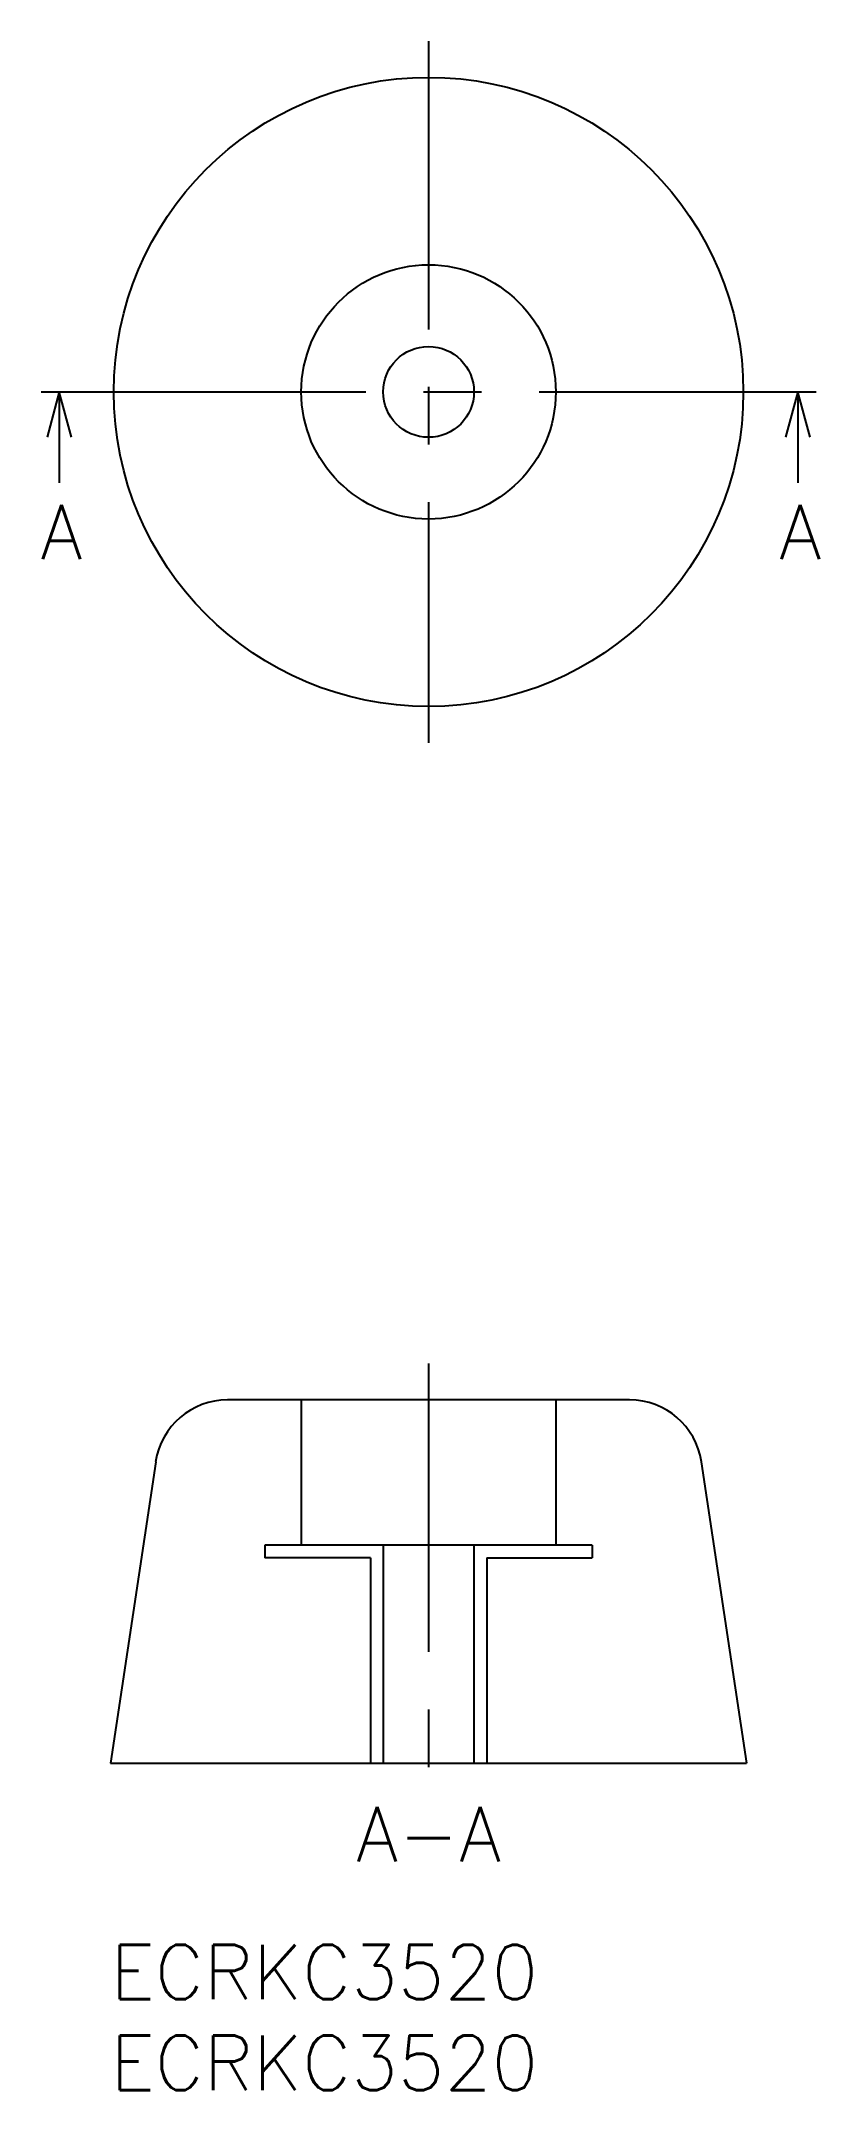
# Model space of a CAD drawing. Extents: x -4 to 39, y -8 to 105.
import ezdxf

# ---------------------------------------------------------------- set-up
doc = ezdxf.new("R2010")
doc.units = 0
doc.header["$LTSCALE"] = 0.5
doc.linetypes.add('CENTER', pattern=[50.8, 31.75, -6.35, 6.35, -6.35])
for name, color, linetype in [('MSM_CENTER', 1, 'CENTER'), ('MSM_CONTINUOUS', 7, 'CONTINUOUS'), ('MSM_PART_NUMBER', 7, 'CONTINUOUS')]:
    doc.layers.add(name, color=color, linetype=linetype)
doc.styles.get("Standard").update_dxf_attribs({"font": 'txt.shx', "height": 3, "bigfont": 'bigfont.shx'})

# ---------------------------------------------------------------- blocks, each defined once
blk = doc.blocks.new('*U2')
at = {"layer": 'MSM_PART_NUMBER'}
blk.add_text('ECRKC3520', height=3, dxfattribs=at).set_placement((0, -3))
blk = doc.blocks.new('*U3')
at = {"layer": 'MSM_PART_NUMBER'}
blk.add_text('ECRKC3520', height=3, dxfattribs=at).set_placement((0, -8))
blk = doc.blocks.new('*U4')
at = {"layer": 'MSM_CONTINUOUS'}
blk.add_text('A', height=3, dxfattribs=at).set_placement((36.8, 76.3))
blk = doc.blocks.new('*U5')
at = {"layer": 'MSM_CONTINUOUS'}
blk.add_text('A-A', height=3, dxfattribs=at).set_placement((13.52, 4.59))
blk = doc.blocks.new('*U6')
at = {"layer": 'MSM_CONTINUOUS'}
blk.add_text('A', height=3, dxfattribs=at).set_placement((-3.85, 76.3))

msp = doc.modelspace()

# ---------------------------------------------------------------- linework, layer by layer
at = {"layer": 'MSM_CENTER'}
for p, q in [((17.5, 104.83), (17.5, 66.19)), ((-1.82, 85.51), (36.82, 85.51)), ((17.5, 32), (17.5, 8))]:
    msp.add_line(p, q, dxfattribs=at)
at = {"layer": 'MSM_CONTINUOUS'}
for p, q in [((-3.82, 85.51), (-1.82, 85.51)), ((36.82, 85.51), (38.82, 85.51)), ((28.56, 30), (6.44, 30)), ((10.5, 30), (10.5, 22)), ((24.5, 30), (24.5, 22)), ((2.49, 26.59), (0, 10)), ((32.51, 26.59), (35, 10)), ((26.5, 22), (8.5, 22)), ((8.5, 22), (8.5, 21.3)), ((15, 22), (15, 10)), ((20, 22), (20, 10)), ((26.5, 22), (26.5, 21.3)), ((14.3, 21.3), (8.5, 21.3)), ((14.3, 21.3), (14.3, 10)), ((20.7, 21.3), (20.7, 10)), ((20.7, 21.3), (26.5, 21.3)), ((0, 10), (35, 10))]:
    msp.add_line(p, q, dxfattribs=at)
for radius in [17.32, 7, 2.5]:
    msp.add_circle((17.5, 85.51), radius, dxfattribs=at)
for centre, start, end in [((6.44, 26), 90, 171.4692), ((28.56, 26), 8.5308, 90)]:
    msp.add_arc(centre, 4, start, end, dxfattribs=at)
at = {"layer": 'MSM_PART_NUMBER'}
for p, q in [((-2.82, 85.51), (-3.49, 83.01)), ((-2.15, 83.01), (-2.82, 85.51)), ((-2.82, 85.51), (-2.82, 80.51)), ((37.82, 85.51), (37.15, 83.01)), ((38.49, 83.01), (37.82, 85.51)), ((37.82, 85.51), (37.82, 80.51))]:
    msp.add_line(p, q, dxfattribs=at)

# ---------------------------------------------------------------- block references
at = {"layer": 'MSM_CONTINUOUS'}
for name in ['*U6', '*U4', '*U5', '*U2', '*U3']:
    msp.add_blockref(name, (0, 0), dxfattribs=at)

doc.saveas('drawing.dxf')
